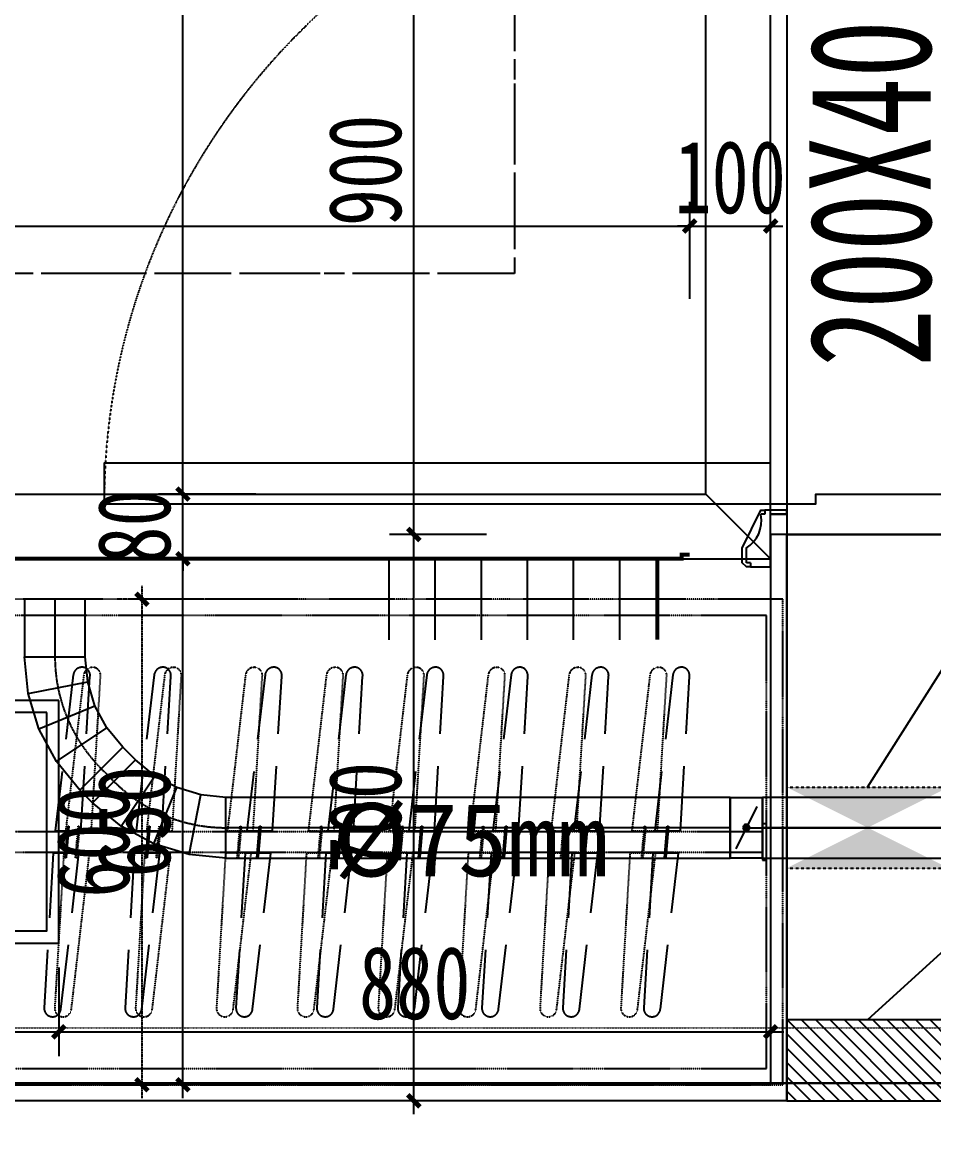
# Model space of a CAD drawing. Header units: millimetres. Extents: x -297 to 39764, y -29258 to 20315.
# Drawn here: x 9716 to 10844, y -19277 to -17909 of the extents above; entities that cross this region are included whole.
import ezdxf

# ---------------------------------------------------------------- set-up
doc = ezdxf.new("R2010")
doc.units = ezdxf.units.MM
for name, pattern in [('_DASH', [0.6, 0.4, -0.2]), ('CENTER2', [1.125, 0.75, -0.125, 0.125, -0.125]), ('DASH', [0.35, 0.25, -0.1]), ('DASHDOT', [1, 0.5, -0.25, 0, -0.25]), ('HIDDEN2', [0.1875, 0.125, -0.0625])]:
    doc.linetypes.add(name, pattern=pattern)
doc.layers.get('Defpoints').update_dxf_attribs({"color": 250})
for name, color, linetype in [('.-P平面尺寸', 30, 'DASH'), ('.-P建筑梁位', 4, 'Continuous'), ('.P-墙体尺寸标注', 252, 'Continuous'), ('.P-家具虚线层', 250, 'Continuous'), ('.P-装饰轮廓', 180, 'Continuous'), ('.P-门', 4, 'Continuous'), ('.P-门套', 141, 'Continuous'), ('.PC-天花尺寸标注', 252, 'Continuous'), ('.PC-天花造型', 163, 'Continuous'), ('.PF-活动家具', 141, 'Continuous'), ('.ZT-空调.检修口', 52, 'Continuous'), ('0-设备', 1, 'Continuous'), ('A-Wall', 2, 'Continuous'), ('A-索引', 57, 'Continuous'), ('DUCT-新风中心线', 5, 'CENTER2'), ('DUCT-新风标注', 3, 'Continuous'), ('DUCT-新风管', 3, 'Continuous'), ('DUCT-新风管端线', 2, 'Continuous'), ('DUCT-新风阀门', 7, 'Continuous'), ('Y-移动家具', 141, 'Continuous'), ('留孔', 1, 'Continuous'), ('空调套管', 1, 'Continuous')]:
    doc.layers.add(name, color=color, linetype=linetype)
doc.layers.add('ACS_DLJ_LNSG', color=4, linetype='DASHDOT', lineweight=20)
doc.layers.add('ACS_DLJ_QYG', color=1, linetype='Continuous', lineweight=30)
doc.styles.add('HZTXT', font='')
doc.styles.add('宋体', font='', dxfattribs={"width": 0.7, "height": 5})
doc.styles.add('文字样式', font='', dxfattribs={"width": 0.75})
doc.styles.get('HZTXT').set_extended_font_data('SimSun')
doc.styles.get('宋体').set_extended_font_data('SimSun')
doc.styles.get('文字样式').set_extended_font_data('SimSun')
doc.dimstyles.new('西安1-40（内部尺寸）', dxfattribs={"dimscale": 30, "dimtxt": 3, "dimasz": 0.5, "dimexe": 1, "dimexo": 1, "dimgap": 0.5, "dimtad": 1, "dimdec": 0, "dimrnd": 5, "dimtxsty": '文字样式', "dimblk": 'ARCHTICK', "dimcen": 1, "dimdle": 0.55, "dimclrd": 252, "dimclre": 252, "dimclrt": 30, "dimadec": 0, "dimazin": 0, "dimtfac": 1, "dimtdec": 0, "dimtix": 1, "dimtmove": 2, "dimatfit": 3, "dimfxl": 5, "dimfxlon": 1, "dimarcsym": 0})

# ---------------------------------------------------------------- blocks, each defined once
blk = doc.blocks.new('A$C303A7B2C')
at = {"layer": '.P-门套', "ltscale": 300}
for p, q in [((-60, 25), (-60, 30)), ((-60, 30), (-42, 30)), ((-60, 25), (-65, 25)), ((-65, 25), (-65, 0)), ((-65, 0), (0, 0)), ((0, 7), (0, 11.4)), ((5, 7), (0, 7)), ((0, -20), (0, 0)), ((5, -20), (5, 7)), ((5, -20), (0, -20))]:
    blk.add_line(p, q, dxfattribs=at)
for centre, radius, start, end in [((-7.7, 52.1), 40.8, 212.7332, 280.031), ((-0.5, 11.4), 0.5, 0, 100.031)]:
    blk.add_arc(centre, radius, start, end, dxfattribs=at)
at = {"layer": 'A-索引', "color": 5}
blk.add_lwpolyline([(-65, 25), (-65, 30), (-60, 35), (-42, 35), (5, 12), (5, 7)], dxfattribs=at)
blk = doc.blocks.new('*U62')
at = {"layer": '.P-门'}
blk.add_lwpolyline([(-88, 0), (-88, -824), (-38, -824), (-38, 0)], close=True, dxfattribs=at)
at = {"layer": '.P-门', "color": 251, "linetype": 'DASH', "ltscale": 0.05}
blk.add_arc((-38, 0), 824, 180, 270, dxfattribs=at)
at = {"layer": '.P-门套', "ltscale": 15}
for points in [[(-860, 240), (-860, 220), (-865, 220), (-865, 240), (-900, 240), (-900, 0), (-875, 0), (-875, 20), (-870, 20), (-870, 0), (-862, 0), (-862, 0), (-862, 56), (-850, 56), (-850, 240)], [(-40, 240), (-40, 220), (-35, 220), (-35, 240), (0, 240), (0, 0), (-25, 0), (-25, 20), (-30, 20), (-30, 0), (-38, 0), (-38, 0), (-38, 56), (-50, 56), (-50, 240)]]:
    blk.add_lwpolyline(points, close=True, dxfattribs=at)
at = {"layer": '.P-门套', "linetype": 'ByBlock'}
blk.add_blockref('A$C303A7B2C', (-865, 240), dxfattribs=at)
at = {"layer": '.P-门套', "linetype": 'ByBlock', "xscale": -1}
blk.add_blockref('A$C303A7B2C', (-35, 240), dxfattribs=at)
at = {"layer": '.P-门套', "linetype": 'ByBlock', "xscale": -1, "rotation": 180}
blk.add_blockref('A$C303A7B2C', (-875, 0), dxfattribs=at)
at = {"layer": '.P-门套', "linetype": 'ByBlock', "rotation": 180}
blk.add_blockref('A$C303A7B2C', (-25, 0), dxfattribs=at)
blk = doc.blocks.new('yj')
at = {"layer": 'Y-移动家具', "color": 250, "linetype": 'DASH', "ltscale": 0.5}
for p, q in [((-7.1, 220.3), (-29.5, 27.5)), ((2.3, 27.5), (13.6, 218.5)), ((-29.5, 27.5), (-14.4, 27.5)), ((-17.3, -5.7), (-13.9, 33.2)), ((-12.4, 33.1), (-15.3, 0)), ((-15.3, 0), (-12.9, 27.5)), ((-13.9, 33.2), (-12.4, 33.1)), ((-12.9, 27.5), (2.3, 27.5)), ((-31.8, 0), (-43, -191.1)), ((-16.8, 0), (-31.8, 0)), ((-22.4, -192.9), (0, 0)), ((-15.3, 0), (-15.8, -5.9)), ((0, 0), (-15.3, 0)), ((-15.8, -5.9), (-17.3, -5.7))]:
    blk.add_line(p, q, dxfattribs=at)
for centre, radius, start, end in [((3.5, 219), 10.6, 86.6346, 173.3654), ((3.6, 219.6), 10.1, 353.3654, 86.6346), ((-32.7, -192), 10.3, 175, 355)]:
    blk.add_arc(centre, radius, start, end, dxfattribs=at)
blk = doc.blocks.new('*U63')
at = {"layer": 'Y-移动家具', "color": 250, "linetype": 'DASH', "ltscale": 0.5}
for p, q in [((2740, -277.5), (2735, -277.5)), ((2735, -277.5), (2735, -312.5)), ((2740, -322.5), (2740, -277.5)), ((2735, -287.5), (25, -287.5)), ((2735, -312.5), (2735, -287.5)), ((25, -312.5), (2735, -312.5)), ((2735, -312.5), (2735, -322.5)), ((2735, -322.5), (2740, -322.5))]:
    blk.add_line(p, q, dxfattribs=at)
at = {"layer": 'Y-移动家具', "linetype": 'DASH', "ltscale": 0.5}
blk.add_lwpolyline([(0, 0), (0, -600), (2760, -600), (2760, 0)], close=True, dxfattribs=at)
at = {"layer": 'Y-移动家具', "color": 250, "linetype": 'DASH', "ltscale": 0.5}
blk.add_lwpolyline([(20, -580), (2740, -580), (2740, -20), (20, -20)], close=True, dxfattribs=at)
for p in [(1902.9, -313.8), (2002.9, -313.8), (2102.9, -313.8), (2202.9, -313.8), (2302.9, -313.8), (2402.9, -313.8), (2502.9, -313.8), (2602.9, -313.8)]:
    blk.add_blockref('yj', p)
blk = doc.blocks.new('xc18001')
at = {"layer": 'Y-移动家具', "color": 250, "linetype": 'DASH', "ltscale": 100, "elevation": 0}
blk.add_lwpolyline([(650, -875.1), (322.5, -875.1), (322.5, -2443.2), (2477.5, -2443.2), (2477.5, -875.1), (2150, -875.1)], dxfattribs=at)
blk = doc.blocks.new('_ArchTick')
at = {"color": 0, "linetype": 'ByBlock', "const_width": 0.4}
blk.add_lwpolyline([(-0.5, -0.5), (0.5, 0.5)], dxfattribs=at)
blk = doc.blocks.new('*D185')
at = {"layer": '.-P平面尺寸', "color": 252, "lineweight": -2, "transparency": 16777216}
for p, q in [((9864.6, -18605.6), (9864.6, -19238.6)), ((10014.6, -18622.1), (9834.6, -18622.1)), ((10014.6, -19222.1), (9834.6, -19222.1))]:
    blk.add_line(p, q, dxfattribs=at)
at = {"layer": 'Defpoints', "color": 0, "transparency": 16777216}
for p in [(10194.9, -18622.1), (9864.6, -19222.1), (10194.9, -19222.1)]:
    blk.add_point(p, dxfattribs=at)
at = {"layer": '.-P平面尺寸', "color": 252, "lineweight": -2, "transparency": 16777216, "xscale": 15, "yscale": 15, "zscale": 15}
for p, rotation in [((9864.6, -18622.1), 90), ((9864.6, -19222.1), 270)]:
    blk.add_blockref('_ArchTick', p, dxfattribs=dict(at, rotation=rotation))
at = {"layer": '.-P平面尺寸', "color": 30, "transparency": 16777216, "insert": (9804.6, -18922.1), "char_height": 90, "attachment_point": 5, "rotation": 90, "style": '文字样式'}
blk.add_mtext('600', dxfattribs=at)
blk = doc.blocks.new('ttrutuuyyy')
at = {"layer": '.P-家具虚线层', "color": 250, "linetype": '_DASH', "ltscale": 200}
for p, q in [((29779.7, -18715.6), (29757.3, -18908.3)), ((29789.1, -18908.3), (29800.4, -18717.4)), ((29879.7, -18715.6), (29857.3, -18908.3)), ((29889.1, -18908.3), (29900.4, -18717.4)), ((30016.8, -18715.6), (29994.4, -18908.3)), ((30026.2, -18908.3), (30037.4, -18717.4)), ((30116.8, -18715.6), (30094.4, -18908.3)), ((30126.2, -18908.3), (30137.4, -18717.4)), ((30216.8, -18715.6), (30194.4, -18908.3)), ((30226.2, -18908.3), (30237.4, -18717.4)), ((30321, -18715.6), (30298.6, -18908.3)), ((30330.4, -18908.3), (30341.6, -18717.4)), ((30421, -18715.6), (30398.6, -18908.3)), ((30430.4, -18908.3), (30441.6, -18717.4)), ((30521, -18715.6), (30498.6, -18908.3)), ((30530.4, -18908.3), (30541.6, -18717.4)), ((29769.5, -18941.6), (29772.9, -18902.6)), ((29774.4, -18902.7), (29771.5, -18935.8)), ((29772.9, -18902.6), (29774.4, -18902.7)), ((29869.5, -18941.6), (29872.9, -18902.6)), ((29874.4, -18902.7), (29871.5, -18935.8)), ((29872.9, -18902.6), (29874.4, -18902.7)), ((30006.5, -18941.6), (30010, -18902.6)), ((30011.5, -18902.7), (30008.6, -18935.8)), ((30010, -18902.6), (30011.5, -18902.7)), ((30106.5, -18941.6), (30110, -18902.6)), ((30111.5, -18902.7), (30108.6, -18935.8)), ((30110, -18902.6), (30111.5, -18902.7)), ((30206.5, -18941.6), (30210, -18902.6)), ((30211.5, -18902.7), (30208.6, -18935.8)), ((30210, -18902.6), (30211.5, -18902.7)), ((30310.7, -18941.6), (30314.1, -18902.6)), ((30315.7, -18902.7), (30312.8, -18935.8)), ((30314.1, -18902.6), (30315.7, -18902.7)), ((30410.7, -18941.6), (30414.1, -18902.6)), ((30415.7, -18902.7), (30412.8, -18935.8)), ((30414.1, -18902.6), (30415.7, -18902.7)), ((30510.7, -18941.6), (30514.1, -18902.6)), ((30515.7, -18902.7), (30512.8, -18935.8)), ((30514.1, -18902.6), (30515.7, -18902.7)), ((30636.9, -18899.6), (30631.9, -18899.6)), ((30631.9, -18899.6), (30631.9, -18934.6)), ((30636.9, -18944.6), (30636.9, -18899.6)), ((30631.9, -18909.6), (27921.9, -18909.6)), ((29757.3, -18908.3), (29772.4, -18908.3)), ((29771.5, -18935.8), (29773.9, -18908.3)), ((29773.9, -18908.3), (29789.1, -18908.3)), ((29857.3, -18908.3), (29872.4, -18908.3)), ((29871.5, -18935.8), (29873.9, -18908.3)), ((29873.9, -18908.3), (29889.1, -18908.3)), ((29994.4, -18908.3), (30009.5, -18908.3)), ((30008.6, -18935.8), (30011, -18908.3)), ((30011, -18908.3), (30026.2, -18908.3)), ((30094.4, -18908.3), (30109.5, -18908.3)), ((30108.6, -18935.8), (30111, -18908.3)), ((30111, -18908.3), (30126.2, -18908.3)), ((30194.4, -18908.3), (30209.5, -18908.3)), ((30208.6, -18935.8), (30211, -18908.3)), ((30211, -18908.3), (30226.2, -18908.3)), ((30298.6, -18908.3), (30313.6, -18908.3)), ((30312.8, -18935.8), (30315.2, -18908.3)), ((30315.2, -18908.3), (30330.4, -18908.3)), ((30398.6, -18908.3), (30413.6, -18908.3)), ((30412.8, -18935.8), (30415.2, -18908.3)), ((30415.2, -18908.3), (30430.4, -18908.3)), ((30498.6, -18908.3), (30513.6, -18908.3)), ((30512.8, -18935.8), (30515.2, -18908.3)), ((30515.2, -18908.3), (30530.4, -18908.3)), ((30631.9, -18934.6), (30631.9, -18909.6)), ((27921.9, -18934.6), (30631.9, -18934.6)), ((29755, -18935.8), (29743.8, -19126.9)), ((29770, -18935.8), (29755, -18935.8)), ((29764.4, -19128.8), (29786.8, -18935.8)), ((29771, -18941.7), (29769.5, -18941.6)), ((29771.5, -18935.8), (29771, -18941.7)), ((29786.8, -18935.8), (29771.5, -18935.8)), ((29855, -18935.8), (29843.8, -19126.9)), ((29870, -18935.8), (29855, -18935.8)), ((29864.4, -19128.8), (29886.8, -18935.8)), ((29871, -18941.7), (29869.5, -18941.6)), ((29871.5, -18935.8), (29871, -18941.7)), ((29886.8, -18935.8), (29871.5, -18935.8)), ((29992.1, -18935.8), (29980.9, -19126.9)), ((30007.1, -18935.8), (29992.1, -18935.8)), ((30001.5, -19128.8), (30023.9, -18935.8)), ((30008.1, -18941.7), (30006.5, -18941.6)), ((30008.6, -18935.8), (30008.1, -18941.7)), ((30023.9, -18935.8), (30008.6, -18935.8)), ((30092.1, -18935.8), (30080.9, -19126.9)), ((30107.1, -18935.8), (30092.1, -18935.8)), ((30101.5, -19128.8), (30123.9, -18935.8)), ((30108.1, -18941.7), (30106.5, -18941.6)), ((30108.6, -18935.8), (30108.1, -18941.7)), ((30123.9, -18935.8), (30108.6, -18935.8)), ((30192.1, -18935.8), (30180.9, -19126.9)), ((30207.1, -18935.8), (30192.1, -18935.8)), ((30201.5, -19128.8), (30223.9, -18935.8)), ((30208.1, -18941.7), (30206.5, -18941.6)), ((30208.6, -18935.8), (30208.1, -18941.7)), ((30223.9, -18935.8), (30208.6, -18935.8)), ((30296.3, -18935.8), (30285, -19126.9)), ((30311.2, -18935.8), (30296.3, -18935.8)), ((30305.6, -19128.8), (30328.1, -18935.8)), ((30312.3, -18941.7), (30310.7, -18941.6)), ((30312.8, -18935.8), (30312.3, -18941.7)), ((30328.1, -18935.8), (30312.8, -18935.8)), ((30396.3, -18935.8), (30385, -19126.9)), ((30411.2, -18935.8), (30396.3, -18935.8)), ((30405.6, -19128.8), (30428.1, -18935.8)), ((30412.3, -18941.7), (30410.7, -18941.6)), ((30412.8, -18935.8), (30412.3, -18941.7)), ((30428.1, -18935.8), (30412.8, -18935.8)), ((30496.3, -18935.8), (30485, -19126.9)), ((30511.2, -18935.8), (30496.3, -18935.8)), ((30505.6, -19128.8), (30528.1, -18935.8)), ((30512.3, -18941.7), (30510.7, -18941.6)), ((30512.8, -18935.8), (30512.3, -18941.7)), ((30528.1, -18935.8), (30512.8, -18935.8)), ((30631.9, -18934.6), (30631.9, -18944.6)), ((30631.9, -18944.6), (30636.9, -18944.6))]:
    blk.add_line(p, q, dxfattribs=at)
at = {"layer": '.P-家具虚线层', "color": 250, "linetype": '_DASH', "ltscale": 200, "elevation": 0}
blk.add_lwpolyline([(28757, -16392.1), (28757, -16064.6), (30325.1, -16064.6), (30325.1, -18219.6), (28757, -18219.6), (28757, -17892.1)], dxfattribs=at)
at = {"layer": '.P-家具虚线层', "color": 250, "linetype": '_DASH', "ltscale": 200}
for points in [[(27896.9, -18622.1), (27896.9, -19222.1), (30656.9, -19222.1), (30656.9, -18622.1)], [(27916.9, -19202.1), (30636.9, -19202.1), (30636.9, -18642.1), (27916.9, -18642.1)]]:
    blk.add_lwpolyline(points, close=True, dxfattribs=at)
for centre, radius, start, end in [((29790.3, -18716.8), 10.6, 86.6346, 173.3654), ((29790.4, -18716.2), 10.1, 353.3654, 86.6346), ((29890.3, -18716.8), 10.6, 86.6346, 173.3654), ((29890.4, -18716.2), 10.1, 353.3654, 86.6346), ((30027.4, -18716.8), 10.6, 86.6346, 173.3654), ((30027.5, -18716.2), 10.1, 353.3654, 86.6346), ((30127.4, -18716.8), 10.6, 86.6346, 173.3654), ((30127.5, -18716.2), 10.1, 353.3654, 86.6346), ((30227.4, -18716.8), 10.6, 86.6346, 173.3654), ((30227.5, -18716.2), 10.1, 353.3654, 86.6346), ((30331.6, -18716.8), 10.6, 86.6346, 173.3654), ((30331.6, -18716.2), 10.1, 353.3654, 86.6346), ((30431.6, -18716.8), 10.6, 86.6346, 173.3654), ((30431.6, -18716.2), 10.1, 353.3654, 86.6346), ((30531.6, -18716.8), 10.6, 86.6346, 173.3654), ((30531.6, -18716.2), 10.1, 353.3654, 86.6346), ((29754.1, -19127.8), 10.3, 175, 355), ((29854.1, -19127.8), 10.3, 175, 355), ((29991.2, -19127.8), 10.3, 175, 355), ((30091.2, -19127.8), 10.3, 175, 355), ((30191.2, -19127.8), 10.3, 175, 355), ((30295.3, -19127.8), 10.3, 175, 355), ((30395.3, -19127.8), 10.3, 175, 355), ((30495.3, -19127.8), 10.3, 175, 355)]:
    blk.add_arc(centre, radius, start, end, dxfattribs=at)
blk = doc.blocks.new('A$Cd2e37dc6')
at = {"layer": '.-P建筑梁位', "color": 4, "linetype": 'DASH', "ltscale": 300}
blk.add_line((3700, 10278.4, 0), (900, 10278.4, 0), dxfattribs=at)
blk.add_lwpolyline([(900, 13878.4), (3700, 13878.4), (3700, 10278.4), (900, 10278.4)], close=True, dxfattribs=at)
blk.add_lwpolyline([(3700, 11928.4), (3700, 10278.4)], dxfattribs=at)
at = {"layer": '.-P建筑梁位', "color": 250, "linetype": 'DASH', "ltscale": 300, "style": '宋体', "width": 0.7}
blk.add_text('200X400', height=150, rotation=90, dxfattribs=at).set_placement((3877.8, 11185.7))
blk = doc.blocks.new('海龙工具_201804262317237')
at = {"layer": '.ZT-空调.检修口'}
for p, q in [((353.2, 273.7), (226.2, 300)), ((767.3, 273.7), (894.3, 300)), ((353.2, 56.3), (226.2, 30)), ((767.3, 56.3), (894.3, 30))]:
    blk.add_line(p, q, dxfattribs=at)
blk.add_lwpolyline([(1050, 15), (50, 15), (50, 315), (1050, 315)], close=True, dxfattribs=at)
at = {"layer": '.ZT-空调.检修口', "color": 251}
blk.add_lwpolyline([(1035, 30), (65, 30), (65, 300), (1035, 300)], close=True, dxfattribs=at)
at = {"layer": '.ZT-空调.检修口'}
for points in [[(353.2, 273.7, 30, 0, 0), (410.2, 255.2, 0, 0, 0)], [(767.3, 273.7, 30, 0, 0), (710.2, 255.2, 0, 0, 0)], [(353.2, 56.3, 30, 0, 0), (410.2, 74.8, 0, 0, 0)], [(767.3, 56.3, 30, 0, 0), (710.2, 74.8, 0, 0, 0)]]:
    blk.add_lwpolyline(points, format="xyseb", dxfattribs=at)
blk = doc.blocks.new('*D237')
at = {"layer": '.ZT-空调.检修口', "color": 252, "linetype": 'ByBlock', "lineweight": -2, "transparency": 16777216}
for p, q in [((8761.9, -19066.7), (8761.9, -19186.7)), ((9761.9, -19077.1), (9761.9, -19186.7)), ((8745.4, -19156.7), (9778.4, -19156.7))]:
    blk.add_line(p, q, dxfattribs=at)
at = {"layer": 'Defpoints', "color": 0, "linetype": 'ByBlock', "transparency": 16777216}
for p in [(8761.9, -18747.1), (9761.9, -19047.1), (9761.9, -19156.7)]:
    blk.add_point(p, dxfattribs=at)
at = {"layer": '.ZT-空调.检修口', "color": 252, "linetype": 'ByBlock', "lineweight": -2, "transparency": 16777216, "xscale": 15, "yscale": 15, "zscale": 15, "rotation": 180}
blk.add_blockref('_ArchTick', (8761.9, -19156.7), dxfattribs=at)
at = {"layer": '.ZT-空调.检修口', "color": 252, "linetype": 'ByBlock', "lineweight": -2, "transparency": 16777216, "xscale": 15, "yscale": 15, "zscale": 15}
blk.add_blockref('_ArchTick', (9761.9, -19156.7), dxfattribs=at)
at = {"layer": '.ZT-空调.检修口', "color": 30, "linetype": 'ByBlock', "transparency": 16777216, "insert": (9261.9, -19096.7), "char_height": 90, "attachment_point": 5, "style": '文字样式'}
blk.add_mtext('1000', dxfattribs=at)
blk = doc.blocks.new('*D238')
at = {"layer": '.ZT-空调.检修口', "color": 252, "linetype": 'ByBlock', "lineweight": -2, "transparency": 16777216}
for p, q in [((10641.9, -19066.7), (10641.9, -19186.7)), ((9761.9, -19077.1), (9761.9, -19186.7)), ((9745.4, -19156.7), (10658.4, -19156.7))]:
    blk.add_line(p, q, dxfattribs=at)
at = {"layer": 'Defpoints', "color": 0, "linetype": 'ByBlock', "transparency": 16777216}
for p in [(10641.9, -18882.1), (9761.9, -19047.1), (10641.9, -19156.7)]:
    blk.add_point(p, dxfattribs=at)
at = {"layer": '.ZT-空调.检修口', "color": 252, "linetype": 'ByBlock', "lineweight": -2, "transparency": 16777216, "xscale": 15, "yscale": 15, "zscale": 15, "rotation": 180}
blk.add_blockref('_ArchTick', (9761.9, -19156.7), dxfattribs=at)
at = {"layer": '.ZT-空调.检修口', "color": 252, "linetype": 'ByBlock', "lineweight": -2, "transparency": 16777216, "xscale": 15, "yscale": 15, "zscale": 15}
blk.add_blockref('_ArchTick', (10641.9, -19156.7), dxfattribs=at)
at = {"layer": '.ZT-空调.检修口', "color": 30, "linetype": 'ByBlock', "transparency": 16777216, "insert": (10201.9, -19096.7), "char_height": 90, "attachment_point": 5, "style": '文字样式'}
blk.add_mtext('880', dxfattribs=at)
blk = doc.blocks.new('retrrrrrrrr')
at = {"layer": '空调套管'}
h = blk.add_hatch(dxfattribs=at)
h.set_pattern_fill('ANSI31', color=250, scale=100, angle=-90)
h.set_pattern_definition([(315, (-41858.443, 56677.887), (8.8388348, 8.8388348), [])])
h.paths.add_polyline_path([(-88605.41381, 15731.11591), (-88405.41381, 15731.11591), (-88405.41381, 15831.11591), (-88605.41381, 15831.11591)])
at = {"layer": '0-设备', "color": 250}
blk.add_line((-88505.41381, 16118.7175), (-88287.16796, 16464.0911), dxfattribs=at)
at = {"layer": 'ACS_DLJ_LNSG', "color": 250}
blk.add_line((-90682.64456, 15821.39079), (-88202.2038, 15821.39079), dxfattribs=at)
at = {"layer": 'ACS_DLJ_QYG', "color": 250}
blk.add_line((-90794.39402, 15752.83079), (-88290.54307, 15752.83079), dxfattribs=at)
at = {"layer": 'DUCT-新风中心线', "color": 250}
for p, q in [((-89510.27032, 16351.11591), (-89510.27032, 16280.07189)), ((-89510.27032, 16279.97189), (-89510.27032, 16280.07189)), ((-89452.94799, 16141.68354), (-89453.0187, 16141.75426)), ((-89437.30427, 16126.03983), (-89452.94799, 16141.68354)), ((-89437.23356, 16125.96912), (-89437.30427, 16126.03983)), ((-89298.91593, 16068.7175), (-89299.01593, 16068.7175)), ((-88675.41381, 16068.7175), (-89298.91593, 16068.7175)), ((-88402.2641, 16068.7175), (-88635.41381, 16068.7175))]:
    blk.add_line(p, q, dxfattribs=at)
for centre, start, end in [((-89314.80106, 16279.97189), 180, 225), ((-89299.01593, 16264.18676), 225, 270)]:
    blk.add_arc(centre, 195.46926, start, end, dxfattribs=at)
at = {"layer": 'DUCT-新风管', "color": 250}
for p, q in [((-89547.77032, 16351.11591), (-89547.77032, 16280.07189)), ((-89472.77032, 16351.11591), (-89547.77032, 16351.11591)), ((-89472.77032, 16280.07189), (-89472.77032, 16351.11591)), ((-89547.77032, 16279.97189), (-89547.77032, 16280.07189)), ((-89543.29388, 16234.52185), (-89547.77032, 16279.97189)), ((-89472.77032, 16279.97189), (-89472.77032, 16280.07189)), ((-89469.73498, 16249.15362), (-89472.77032, 16279.97189)), ((-89460.74562, 16219.51968), (-89469.73498, 16249.15362)), ((-89530.03659, 16190.81842), (-89543.29388, 16234.52185)), ((-89446.1477, 16192.20888), (-89460.74562, 16219.51968)), ((-89508.50792, 16150.54111), (-89530.03659, 16190.81842)), ((-89426.50219, 16168.27076), (-89446.1477, 16192.20888)), ((-89426.43148, 16168.20005), (-89426.50219, 16168.27076)), ((-89410.78777, 16152.55634), (-89426.43148, 16168.20005)), ((-89479.5352, 16115.23775), (-89508.50792, 16150.54111)), ((-89410.71706, 16152.48562), (-89410.78777, 16152.55634)), ((-89386.77894, 16132.84012), (-89410.71706, 16152.48562)), ((-89359.46814, 16118.24219), (-89386.77894, 16132.84012)), ((-89479.46449, 16115.16704), (-89479.5352, 16115.23775)), ((-89479.46449, 16115.16704), (-89463.82078, 16099.52333)), ((-89329.8342, 16109.25284), (-89359.46814, 16118.24219)), ((-89299.01593, 16106.2175), (-89329.8342, 16109.25284)), ((-89298.91593, 16106.2175), (-89299.01593, 16106.2175)), ((-88675.41381, 16106.2175), (-89298.91593, 16106.2175)), ((-89298.91593, 16105.49695), (-89298.91593, 16106.2175)), ((-89298.91593, 16103.36298), (-89298.91593, 16105.49695)), ((-89298.91593, 16099.89761), (-89298.91593, 16103.36298)), ((-89298.91593, 16095.23401), (-89298.91593, 16099.89761)), ((-88675.41381, 16106.2175), (-88635.41381, 16106.2175)), ((-88675.41381, 16105.49695), (-88675.41381, 16106.2175)), ((-88675.41381, 16105.49695), (-88675.41381, 16106.2175)), ((-88675.41381, 16103.36298), (-88675.41381, 16105.49695)), ((-88675.41381, 16103.36298), (-88675.41381, 16105.49695)), ((-88675.41381, 16099.89761), (-88675.41381, 16103.36298)), ((-88675.41381, 16099.89761), (-88675.41381, 16103.36298)), ((-88675.41381, 16095.23401), (-88675.41381, 16099.89761)), ((-88675.41381, 16095.23401), (-88675.41381, 16099.89761)), ((-88402.2641, 16106.2175), (-88635.41381, 16106.2175)), ((-88635.41381, 16105.49695), (-88635.41381, 16106.2175)), ((-88635.41381, 16103.36298), (-88635.41381, 16105.49695)), ((-88635.41381, 16099.89761), (-88635.41381, 16103.36298)), ((-88635.41381, 16095.23401), (-88635.41381, 16099.89761)), ((-89463.75007, 16099.45262), (-89463.82078, 16099.52333)), ((-89428.44671, 16070.4799), (-89463.75007, 16099.45262)), ((-89298.91593, 16089.55138), (-89298.91593, 16095.23401)), ((-89298.91593, 16083.06813), (-89298.91593, 16089.55138)), ((-88675.41381, 16089.55138), (-88675.41381, 16095.23401)), ((-88675.41381, 16089.55138), (-88675.41381, 16095.23401)), ((-88675.41381, 16083.06813), (-88675.41381, 16089.55138)), ((-88675.41381, 16083.06813), (-88675.41381, 16089.55138)), ((-88635.41381, 16089.55138), (-88635.41381, 16095.23401)), ((-88635.41381, 16083.06813), (-88635.41381, 16089.55138)), ((-89298.91593, 16076.03339), (-89298.91593, 16083.06813)), ((-89298.91593, 16068.7175), (-89298.91593, 16076.03339)), ((-88675.41381, 16076.03339), (-88675.41381, 16083.06813)), ((-88675.41381, 16076.03339), (-88675.41381, 16083.06813)), ((-88675.41381, 16068.7175), (-88675.41381, 16076.03339)), ((-88675.41381, 16068.7175), (-88675.41381, 16076.03339)), ((-88635.41381, 16076.03339), (-88635.41381, 16083.06813)), ((-88635.41381, 16068.7175), (-88635.41381, 16076.03339)), ((-89388.1694, 16048.95123), (-89428.44671, 16070.4799)), ((-89298.91593, 16061.40161), (-89298.91593, 16068.7175)), ((-89298.91593, 16054.36687), (-89298.91593, 16061.40161)), ((-88675.41381, 16061.40161), (-88675.41381, 16068.7175)), ((-88675.41381, 16061.40161), (-88675.41381, 16068.7175)), ((-88675.41381, 16054.36687), (-88675.41381, 16061.40161)), ((-88675.41381, 16054.36687), (-88675.41381, 16061.40161)), ((-88635.41381, 16061.40161), (-88635.41381, 16068.7175)), ((-88635.41381, 16054.36687), (-88635.41381, 16061.40161)), ((-89344.46597, 16035.69394), (-89388.1694, 16048.95123)), ((-89298.91593, 16047.88362), (-89298.91593, 16054.36687)), ((-89298.91593, 16042.201), (-89298.91593, 16047.88362)), ((-88675.41381, 16047.88362), (-88675.41381, 16054.36687)), ((-88675.41381, 16047.88362), (-88675.41381, 16054.36687)), ((-88675.41381, 16042.201), (-88675.41381, 16047.88362)), ((-88675.41381, 16042.201), (-88675.41381, 16047.88362)), ((-88635.41381, 16047.88362), (-88635.41381, 16054.36687)), ((-88635.41381, 16042.201), (-88635.41381, 16047.88362)), ((-89299.01593, 16031.2175), (-89344.46597, 16035.69394)), ((-89298.91593, 16031.2175), (-89299.01593, 16031.2175)), ((-89298.91593, 16037.53739), (-89298.91593, 16042.201)), ((-89298.91593, 16034.07202), (-89298.91593, 16037.53739)), ((-89298.91593, 16031.93805), (-89298.91593, 16034.07202)), ((-89298.91593, 16031.2175), (-89298.91593, 16031.93805)), ((-89298.91593, 16031.2175), (-88675.41381, 16031.2175)), ((-88675.41381, 16037.53739), (-88675.41381, 16042.201)), ((-88675.41381, 16037.53739), (-88675.41381, 16042.201)), ((-88675.41381, 16034.07202), (-88675.41381, 16037.53739)), ((-88675.41381, 16034.07202), (-88675.41381, 16037.53739)), ((-88675.41381, 16031.93805), (-88675.41381, 16034.07202)), ((-88675.41381, 16031.93805), (-88675.41381, 16034.07202)), ((-88675.41381, 16031.2175), (-88675.41381, 16031.93805)), ((-88675.41381, 16031.2175), (-88675.41381, 16031.93805)), ((-88635.41381, 16031.2175), (-88675.41381, 16031.2175)), ((-88635.41381, 16037.53739), (-88635.41381, 16042.201)), ((-88635.41381, 16034.07202), (-88635.41381, 16037.53739)), ((-88635.41381, 16031.93805), (-88635.41381, 16034.07202)), ((-88635.41381, 16031.2175), (-88635.41381, 16031.93805)), ((-88635.41381, 16031.2175), (-88402.2641, 16031.2175))]:
    blk.add_line(p, q, dxfattribs=at)
at = {"layer": 'DUCT-新风管端线', "color": 250}
for p, q in [((-89547.77032, 16280.07189), (-89472.77032, 16280.07189)), ((-89547.77032, 16280.07189), (-89472.77032, 16280.07189)), ((-89543.29388, 16234.52185), (-89469.73498, 16249.15362)), ((-89530.03659, 16190.81842), (-89460.74562, 16219.51968)), ((-89508.50792, 16150.54111), (-89446.1477, 16192.20888)), ((-89426.43148, 16168.20005), (-89479.46449, 16115.16704)), ((-89479.46449, 16115.16704), (-89426.43148, 16168.20005)), ((-89463.82078, 16099.52333), (-89410.78777, 16152.55634)), ((-89463.82078, 16099.52333), (-89410.78777, 16152.55634)), ((-89428.44671, 16070.4799), (-89386.77894, 16132.84012)), ((-89388.1694, 16048.95123), (-89359.46814, 16118.24219)), ((-89344.46597, 16035.69394), (-89329.8342, 16109.25284)), ((-89298.91593, 16031.2175), (-89298.91593, 16106.2175)), ((-88675.41381, 16106.2175), (-88675.41381, 16031.2175)), ((-88635.41381, 16106.2175), (-88635.41381, 16031.2175))]:
    blk.add_line(p, q, dxfattribs=at)
at = {"layer": 'DUCT-新风阀门', "color": 250}
for p, q in [((-88642.28881, 16094.9675), (-88668.53881, 16042.4675)), ((-88657.00373, 16072.55591), (-88657.72202, 16072.17198)), ((-88656.22435, 16072.79234), (-88657.00373, 16072.55591)), ((-88655.41381, 16072.87217), (-88656.22435, 16072.79234)), ((-88654.60328, 16072.79234), (-88655.41381, 16072.87217)), ((-88653.82389, 16072.55591), (-88654.60328, 16072.79234)), ((-88653.1056, 16072.17198), (-88653.82389, 16072.55591)), ((-88659.48865, 16069.52804), (-88659.56848, 16068.7175)), ((-88659.56848, 16068.7175), (-88659.48865, 16067.90697)), ((-88659.25222, 16070.30742), (-88659.48865, 16069.52804)), ((-88659.48865, 16067.90697), (-88659.25222, 16067.12758)), ((-88658.86829, 16071.02571), (-88659.25222, 16070.30742)), ((-88659.25222, 16067.12758), (-88658.86829, 16066.40929)), ((-88658.3516, 16071.65529), (-88658.86829, 16071.02571)), ((-88658.86829, 16066.40929), (-88658.3516, 16065.77971)), ((-88657.72202, 16072.17198), (-88658.3516, 16071.65529)), ((-88658.3516, 16065.77971), (-88657.72202, 16065.26302)), ((-88658.11349, 16069.5102), (-88658.21472, 16068.98496)), ((-88658.21472, 16068.98496), (-88658.21472, 16068.45005)), ((-88658.21472, 16068.45005), (-88658.11349, 16067.9248)), ((-88657.91469, 16070.00679), (-88658.11349, 16069.5102)), ((-88658.11349, 16067.9248), (-88657.91469, 16067.42821)), ((-88657.62549, 16070.45679), (-88657.91469, 16070.00679)), ((-88657.91469, 16067.42821), (-88657.62549, 16066.97821)), ((-88657.72202, 16065.26302), (-88657.00373, 16064.87909)), ((-88657.25636, 16070.84392), (-88657.62549, 16070.45679)), ((-88657.62549, 16066.97821), (-88657.25636, 16066.59108)), ((-88657.38745, 16069.11008), (-88657.42611, 16068.7175)), ((-88657.42611, 16068.7175), (-88657.38745, 16068.32492)), ((-88657.27294, 16069.48758), (-88657.38745, 16069.11008)), ((-88657.38745, 16068.32492), (-88657.27294, 16067.94743)), ((-88657.08698, 16069.83548), (-88657.27294, 16069.48758)), ((-88657.27294, 16067.94743), (-88657.08698, 16067.59953)), ((-88656.82064, 16071.1542), (-88657.25636, 16070.84392)), ((-88657.25636, 16066.59108), (-88656.82064, 16066.2808)), ((-88656.83672, 16070.14041), (-88657.08698, 16069.83548)), ((-88657.08698, 16067.59953), (-88656.83672, 16067.29459)), ((-88657.00373, 16064.87909), (-88656.22435, 16064.64267)), ((-88656.53179, 16070.39067), (-88656.83672, 16070.14041)), ((-88656.83672, 16067.29459), (-88656.53179, 16067.04433)), ((-88656.33407, 16071.37641), (-88656.82064, 16071.1542)), ((-88656.82064, 16066.2808), (-88656.33407, 16066.05859)), ((-88656.18389, 16070.57663), (-88656.53179, 16070.39067)), ((-88656.53179, 16067.04433), (-88656.18389, 16066.85838)), ((-88655.81424, 16071.50252), (-88656.33407, 16071.37641)), ((-88656.33407, 16066.05859), (-88655.81424, 16065.93248)), ((-88656.22435, 16064.64267), (-88655.41381, 16064.56283)), ((-88655.80639, 16070.69114), (-88656.18389, 16070.57663)), ((-88656.18389, 16066.85838), (-88655.80639, 16066.74386)), ((-88655.27993, 16071.52797), (-88655.81424, 16071.50252)), ((-88655.81424, 16065.93248), (-88655.27993, 16065.90703)), ((-88655.41381, 16070.7298), (-88655.80639, 16070.69114)), ((-88655.80639, 16066.74386), (-88655.41381, 16066.7052)), ((-88655.02123, 16070.69114), (-88655.41381, 16070.7298)), ((-88655.41381, 16066.7052), (-88655.02123, 16066.74386)), ((-88655.41381, 16064.56283), (-88654.60328, 16064.64267)), ((-88654.75047, 16071.45184), (-88655.27993, 16071.52797)), ((-88655.27993, 16065.90703), (-88654.75047, 16065.98316)), ((-88654.64374, 16070.57663), (-88655.02123, 16070.69114)), ((-88655.02123, 16066.74386), (-88654.64374, 16066.85838)), ((-88654.24498, 16071.27689), (-88654.75047, 16071.45184)), ((-88654.75047, 16065.98316), (-88654.24498, 16066.15811)), ((-88654.29583, 16070.39067), (-88654.64374, 16070.57663)), ((-88654.64374, 16066.85838), (-88654.29583, 16067.04433)), ((-88654.60328, 16064.64267), (-88653.82389, 16064.87909)), ((-88653.9909, 16070.14041), (-88654.29583, 16070.39067)), ((-88654.29583, 16067.04433), (-88653.9909, 16067.29459)), ((-88653.78173, 16071.00944), (-88654.24498, 16071.27689)), ((-88654.24498, 16066.15811), (-88653.78173, 16066.42557)), ((-88653.74064, 16069.83548), (-88653.9909, 16070.14041)), ((-88653.9909, 16067.29459), (-88653.74064, 16067.59953)), ((-88653.82389, 16064.87909), (-88653.1056, 16065.26302)), ((-88653.37747, 16070.65915), (-88653.78173, 16071.00944)), ((-88653.78173, 16066.42557), (-88653.37747, 16066.77586)), ((-88653.55468, 16069.48758), (-88653.74064, 16069.83548)), ((-88653.74064, 16067.59953), (-88653.55468, 16067.94743)), ((-88653.44017, 16069.11008), (-88653.55468, 16069.48758)), ((-88653.55468, 16067.94743), (-88653.44017, 16068.32492)), ((-88653.40151, 16068.7175), (-88653.44017, 16069.11008)), ((-88653.44017, 16068.32492), (-88653.40151, 16068.7175)), ((-88653.04681, 16070.23868), (-88653.37747, 16070.65915)), ((-88653.37747, 16066.77586), (-88653.04681, 16067.19632)), ((-88652.47602, 16071.65529), (-88653.1056, 16072.17198)), ((-88653.1056, 16065.26302), (-88652.47602, 16065.77971)), ((-88652.8017, 16069.76323), (-88653.04681, 16070.23868)), ((-88653.04681, 16067.19632), (-88652.8017, 16067.67177)), ((-88652.651, 16069.24999), (-88652.8017, 16069.76323)), ((-88652.8017, 16067.67177), (-88652.651, 16068.18501)), ((-88652.60016, 16068.7175), (-88652.651, 16069.24999)), ((-88652.651, 16068.18501), (-88652.60016, 16068.7175)), ((-88651.95933, 16071.02571), (-88652.47602, 16071.65529)), ((-88652.47602, 16065.77971), (-88651.95933, 16066.40929)), ((-88651.5754, 16070.30742), (-88651.95933, 16071.02571)), ((-88651.95933, 16066.40929), (-88651.5754, 16067.12758)), ((-88651.33897, 16069.52804), (-88651.5754, 16070.30742)), ((-88651.5754, 16067.12758), (-88651.33897, 16067.90697)), ((-88651.25914, 16068.7175), (-88651.33897, 16069.52804)), ((-88651.33897, 16067.90697), (-88651.25914, 16068.7175))]:
    blk.add_line(p, q, dxfattribs=at)
at = {"layer": '留孔', "color": 250, "linetype": 'HIDDEN2', "ltscale": 0.5}
for p, q in [((-88605.41381, 16118.71751), (-88405.41381, 16118.7175)), ((-88605.41381, 16018.71751), (-88605.41381, 16118.71751)), ((-88605.41381, 16018.71751), (-88405.41381, 16018.7175))]:
    blk.add_line(p, q, dxfattribs=at)
at = {"layer": '留孔', "color": 250}
blk.add_line((-88655.41381, 16068.71751), (-88355.41381, 16068.7175), dxfattribs=at)
at = {"layer": '留孔', "color": 250, "linetype": 'HIDDEN2', "ltscale": 0.5}
blk.add_solid([(-88605.41381, 16018.71751), (-88405.41381, 16018.7175), (-88405.41381, 16118.7175), (-88605.41381, 16118.71751)], dxfattribs=at)
at = {"layer": '空调套管', "color": 250}
blk.add_lwpolyline([(-88324.88702, 15995.16232), (-88505.41381, 15831.11591)], dxfattribs=at)
blk.add_lwpolyline([(-88605.41381, 15831.11591), (-88605.41381, 15731.11591), (-88405.41381, 15731.11591), (-88405.41381, 15831.11591)], close=True, dxfattribs=at)
at = {"layer": 'DUCT-新风标注', "color": 250, "style": 'HZTXT'}
blk.add_text('%%C75mm', height=90.632911, dxfattribs=at).set_placement((-89165.13955, 16008.7175, 2999.99999))
blk = doc.blocks.new('*D270')
at = {"layer": '.ZT-空调.检修口', "color": 252, "linetype": 'ByBlock', "lineweight": -2, "transparency": 16777216}
for p, q in [((7981.9, -18250.8), (7981.9, -18130.8)), ((10541.9, -18250.8), (10541.9, -18130.8)), ((7965.4, -18160.8), (10558.4, -18160.8))]:
    blk.add_line(p, q, dxfattribs=at)
at = {"layer": 'Defpoints', "color": 0, "linetype": 'ByBlock', "transparency": 16777216}
for p in [(10541.9, -18160.8), (7981.9, -18567.1), (10541.9, -18567.1)]:
    blk.add_point(p, dxfattribs=at)
at = {"layer": '.ZT-空调.检修口', "color": 252, "linetype": 'ByBlock', "lineweight": -2, "transparency": 16777216, "xscale": 15, "yscale": 15, "zscale": 15, "rotation": 180}
blk.add_blockref('_ArchTick', (7981.9, -18160.8), dxfattribs=at)
at = {"layer": '.ZT-空调.检修口', "color": 252, "linetype": 'ByBlock', "lineweight": -2, "transparency": 16777216, "xscale": 15, "yscale": 15, "zscale": 15}
blk.add_blockref('_ArchTick', (10541.9, -18160.8), dxfattribs=at)
at = {"layer": '.ZT-空调.检修口', "color": 30, "linetype": 'ByBlock', "transparency": 16777216, "insert": (9261.9, -18100.8), "char_height": 90, "attachment_point": 5, "style": '文字样式'}
blk.add_mtext('2560', dxfattribs=at)
blk = doc.blocks.new('*D271')
at = {"layer": '.ZT-空调.检修口', "color": 252, "linetype": 'ByBlock', "lineweight": -2, "transparency": 16777216}
for p, q in [((10541.9, -18250.8), (10541.9, -18130.8)), ((10641.9, -18250.8), (10641.9, -18130.8)), ((10541.9, -18160.8), (10526.9, -18160.8)), ((10541.9, -18160.8), (10641.9, -18160.8)), ((10641.9, -18160.8), (10656.9, -18160.8))]:
    blk.add_line(p, q, dxfattribs=at)
at = {"layer": 'Defpoints', "color": 0, "linetype": 'ByBlock', "transparency": 16777216}
for p in [(10641.9, -18160.8), (10541.9, -18567.1), (10641.9, -18572.1)]:
    blk.add_point(p, dxfattribs=at)
at = {"layer": '.ZT-空调.检修口', "color": 252, "linetype": 'ByBlock', "lineweight": -2, "transparency": 16777216, "xscale": 15, "yscale": 15, "zscale": 15}
blk.add_blockref('_ArchTick', (10541.9, -18160.8), dxfattribs=at)
at = {"layer": '.ZT-空调.检修口', "color": 252, "linetype": 'ByBlock', "lineweight": -2, "transparency": 16777216, "xscale": 15, "yscale": 15, "zscale": 15, "rotation": 180}
blk.add_blockref('_ArchTick', (10641.9, -18160.8), dxfattribs=at)
at = {"layer": '.ZT-空调.检修口', "color": 30, "linetype": 'ByBlock', "transparency": 16777216, "insert": (10591.9, -18100.8), "char_height": 90, "attachment_point": 5, "style": '文字样式'}
blk.add_mtext('100', dxfattribs=at)
blk = doc.blocks.new('*D736')
at = {"layer": '.P-墙体尺寸标注', "color": 252, "linetype": 'ByBlock', "lineweight": -2, "transparency": 16777216}
for p, q in [((7861.9, 103.9), (7861.9, 223.9)), ((10261.9, 103.9), (10261.9, 223.9)), ((7845.4, 193.9), (10278.4, 193.9))]:
    blk.add_line(p, q, dxfattribs=at)
at = {"layer": 'Defpoints', "color": 0, "linetype": 'ByBlock', "transparency": 16777216}
for p in [(10261.9, 193.9), (7861.9, 0), (10261.9, -26442.1)]:
    blk.add_point(p, dxfattribs=at)
at = {"layer": '.P-墙体尺寸标注', "color": 252, "linetype": 'ByBlock', "lineweight": -2, "transparency": 16777216, "xscale": 15, "yscale": 15, "zscale": 15, "rotation": 180}
blk.add_blockref('_ArchTick', (7861.9, 193.9), dxfattribs=at)
at = {"layer": '.P-墙体尺寸标注', "color": 252, "linetype": 'ByBlock', "lineweight": -2, "transparency": 16777216, "xscale": 15, "yscale": 15, "zscale": 15}
blk.add_blockref('_ArchTick', (10261.9, 193.9), dxfattribs=at)
at = {"layer": '.P-墙体尺寸标注', "color": 30, "linetype": 'ByBlock', "transparency": 16777216, "insert": (9061.9, 253.9), "char_height": 90, "attachment_point": 5, "style": '文字样式'}
blk.add_mtext('2400', dxfattribs=at)
blk = doc.blocks.new('*D772')
at = {"layer": '.P-墙体尺寸标注', "color": 252, "linetype": 'ByBlock', "lineweight": -2, "transparency": 16777216}
for p, q in [((10200.8, -19258.6), (10200.8, -18525.6)), ((10290.8, -18542.1), (10170.8, -18542.1)), ((10290.8, -19242.1), (10170.8, -19242.1))]:
    blk.add_line(p, q, dxfattribs=at)
at = {"layer": 'Defpoints', "color": 0, "linetype": 'ByBlock', "transparency": 16777216}
for p in [(10200.8, -18542.1), (10661.9, -18542.1), (10661.9, -19242.1)]:
    blk.add_point(p, dxfattribs=at)
at = {"layer": '.P-墙体尺寸标注', "color": 252, "linetype": 'ByBlock', "lineweight": -2, "transparency": 16777216, "xscale": 15, "yscale": 15, "zscale": 15}
for p, rotation in [((10200.8, -18542.1), 90), ((10200.8, -19242.1), 270)]:
    blk.add_blockref('_ArchTick', p, dxfattribs=dict(at, rotation=rotation))
at = {"layer": '.P-墙体尺寸标注', "color": 30, "linetype": 'ByBlock', "transparency": 16777216, "insert": (10140.8, -18892.1), "char_height": 90, "attachment_point": 5, "rotation": 90, "style": '文字样式'}
blk.add_mtext('700', dxfattribs=at)
blk = doc.blocks.new('*D773')
at = {"layer": '.P-墙体尺寸标注', "color": 252, "linetype": 'ByBlock', "lineweight": -2, "transparency": 16777216}
for p, q in [((10200.8, -18558.6), (10200.8, -17625.6)), ((10290.8, -17642.1), (10170.8, -17642.1)), ((10290.8, -18542.1), (10170.8, -18542.1))]:
    blk.add_line(p, q, dxfattribs=at)
at = {"layer": 'Defpoints', "color": 0, "linetype": 'ByBlock', "transparency": 16777216}
for p in [(10200.8, -17642.1), (10661.9, -17642.1), (10661.9, -18542.1)]:
    blk.add_point(p, dxfattribs=at)
at = {"layer": '.P-墙体尺寸标注', "color": 252, "linetype": 'ByBlock', "lineweight": -2, "transparency": 16777216, "xscale": 15, "yscale": 15, "zscale": 15}
for p, rotation in [((10200.8, -17642.1), 90), ((10200.8, -18542.1), 270)]:
    blk.add_blockref('_ArchTick', p, dxfattribs=dict(at, rotation=rotation))
at = {"layer": '.P-墙体尺寸标注', "color": 30, "linetype": 'ByBlock', "transparency": 16777216, "insert": (10140.8, -18092.1), "char_height": 90, "attachment_point": 5, "rotation": 90, "style": '文字样式'}
blk.add_mtext('900', dxfattribs=at)
blk = doc.blocks.new('*D838')
at = {"layer": '.PC-天花尺寸标注', "color": 252, "linetype": 'ByBlock', "lineweight": -2, "transparency": 16777216}
for p, q in [((9915.3, -19238.6), (9915.3, -18555.6)), ((10005.3, -18572.1), (9885.3, -18572.1)), ((10005.3, -19222.1), (9885.3, -19222.1))]:
    blk.add_line(p, q, dxfattribs=at)
at = {"layer": 'Defpoints', "color": 0, "linetype": 'ByBlock', "transparency": 16777216}
for p in [(9915.3, -18572.1), (10641.9, -18572.1), (10641.9, -19222.1)]:
    blk.add_point(p, dxfattribs=at)
at = {"layer": '.PC-天花尺寸标注', "color": 252, "linetype": 'ByBlock', "lineweight": -2, "transparency": 16777216, "xscale": 15, "yscale": 15, "zscale": 15}
for p, rotation in [((9915.3, -18572.1), 90), ((9915.3, -19222.1), 270)]:
    blk.add_blockref('_ArchTick', p, dxfattribs=dict(at, rotation=rotation))
at = {"layer": '.PC-天花尺寸标注', "color": 30, "linetype": 'ByBlock', "transparency": 16777216, "insert": (9855.3, -18897.1), "char_height": 90, "attachment_point": 5, "rotation": 90, "style": '文字样式'}
blk.add_mtext('650', dxfattribs=at)
blk = doc.blocks.new('*D839')
at = {"layer": '.PC-天花尺寸标注', "color": 252, "linetype": 'ByBlock', "lineweight": -2, "transparency": 16777216}
for p, q in [((9915.3, -18492.1), (9915.3, -18477.1)), ((10005.3, -18492.1), (9885.3, -18492.1)), ((9915.3, -18572.1), (9915.3, -18492.1)), ((10005.3, -18572.1), (9885.3, -18572.1)), ((9915.3, -18572.1), (9915.3, -18587.1))]:
    blk.add_line(p, q, dxfattribs=at)
at = {"layer": 'Defpoints', "color": 0, "linetype": 'ByBlock', "transparency": 16777216}
for p in [(9915.3, -18492.1), (10561.9, -18492.1), (10641.9, -18572.1)]:
    blk.add_point(p, dxfattribs=at)
at = {"layer": '.PC-天花尺寸标注', "color": 252, "linetype": 'ByBlock', "lineweight": -2, "transparency": 16777216, "xscale": 15, "yscale": 15, "zscale": 15}
for p, rotation in [((9915.3, -18492.1), 270), ((9915.3, -18572.1), 90)]:
    blk.add_blockref('_ArchTick', p, dxfattribs=dict(at, rotation=rotation))
at = {"layer": '.PC-天花尺寸标注', "color": 30, "linetype": 'ByBlock', "transparency": 16777216, "insert": (9855.3, -18532.1), "char_height": 90, "attachment_point": 5, "rotation": 90, "style": '文字样式'}
blk.add_mtext('80', dxfattribs=at)
blk = doc.blocks.new('*D840')
at = {"layer": '.PC-天花尺寸标注', "color": 252, "linetype": 'ByBlock', "lineweight": -2, "transparency": 16777216}
for p, q in [((9915.3, -18508.6), (9915.3, -15725.6)), ((10005.3, -15742.1), (9885.3, -15742.1)), ((10005.3, -18492.1), (9885.3, -18492.1))]:
    blk.add_line(p, q, dxfattribs=at)
at = {"layer": 'Defpoints', "color": 0, "linetype": 'ByBlock', "transparency": 16777216}
for p in [(9915.3, -15742.1), (10561.9, -15742.1), (10561.9, -18492.1)]:
    blk.add_point(p, dxfattribs=at)
at = {"layer": '.PC-天花尺寸标注', "color": 252, "linetype": 'ByBlock', "lineweight": -2, "transparency": 16777216, "xscale": 15, "yscale": 15, "zscale": 15}
for p, rotation in [((9915.3, -15742.1), 90), ((9915.3, -18492.1), 270)]:
    blk.add_blockref('_ArchTick', p, dxfattribs=dict(at, rotation=rotation))
at = {"layer": '.PC-天花尺寸标注', "color": 30, "linetype": 'ByBlock', "transparency": 16777216, "insert": (9855.3, -17117.1), "char_height": 90, "attachment_point": 5, "rotation": 90, "style": '文字样式'}
blk.add_mtext('2750', dxfattribs=at)

msp = doc.modelspace()

# ---------------------------------------------------------------- linework, layer by layer
at = {"layer": '.P-装饰轮廓'}
msp.add_lwpolyline([(10641.9, -18542.1), (10641.9, -19222.1), (7881.9, -19222.1), (7881.9, -15662.1), (8711.9, -15662.1)], dxfattribs=at)
at = {"layer": '.PC-天花造型', "color": 8}
msp.add_line((10641.9, -18504.1), (10641.9, -17680.1), dxfattribs=at)
at = {"layer": '.PC-天花造型', "color": 75}
msp.add_line((10561.9, -18492.1), (10641.9, -18572.1), dxfattribs=at)
at = {"layer": '.PC-天花造型'}
msp.add_lwpolyline([(7881.9, -18572.1), (10641.9, -18572.1), (10641.9, -15662.1), (7881.9, -15662.1)], close=True, dxfattribs=at)
at = {"layer": '.PC-天花造型', "color": 75}
msp.add_lwpolyline([(7961.9, -18492.1), (10561.9, -18492.1), (10561.9, -15742.1), (7961.9, -15742.1)], close=True, dxfattribs=at)
at = {"layer": '.ZT-空调.检修口'}
for p, q in [((10169.9, -18572.1, 0), (10169.9, -18672.1, 0)), ((10226.9, -18572.1, 0), (10226.9, -18672.1, 0)), ((10283.9, -18572.1, 0), (10283.9, -18672.1, 0)), ((10340.9, -18572.1, 0), (10340.9, -18672.1, 0)), ((10397.9, -18572.1, 0), (10397.9, -18672.1, 0)), ((10454.9, -18572.1, 0), (10454.9, -18672.1, 0))]:
    msp.add_line(p, q, dxfattribs=at)
at = {"layer": '.ZT-空调.检修口', "const_width": 5}
msp.add_lwpolyline([(7981.9, -18567.1), (7991.9, -18567.1), (7991.9, -18572.1), (10531.9, -18572.1), (10531.9, -18567.1), (10541.9, -18567.1)], dxfattribs=at)
at = {"layer": '.ZT-空调.检修口', "const_width": 5, "elevation": 0}
msp.add_lwpolyline([(10501.9, -18572.1), (10501.9, -18672.1)], dxfattribs=at)
at = {"layer": 'A-Wall', "color": 7}
msp.add_line((10661.9, -19242.1), (7861.9, -19242.1), dxfattribs=at)
msp.add_lwpolyline([(10661.9, -19242.1), (10661.9, -18592.1), (10661.9, -18542.1), (10861.9, -18542.1), (10861.9, -21442.1)], dxfattribs=at)

# ---------------------------------------------------------------- block references
at = {"layer": '.-P建筑梁位'}
msp.add_blockref('A$Cd2e37dc6', (6961.9, -29520.5, 0), dxfattribs=at)
at = {"layer": '.P-家具虚线层', "linetype": 'ByBlock'}
msp.add_blockref('ttrutuuyyy', (-20000, 0), dxfattribs=at)
at = {"layer": '.P-门套', "rotation": 270}
msp.add_blockref('*U62', (10641.9, -18542.1), dxfattribs=at)
at = {"layer": '.PF-活动家具', "xscale": -1, "rotation": 90}
msp.add_blockref('xc18001', (7881.9, -15742.1, 0), dxfattribs=at)
at = {"layer": '.PF-活动家具'}
msp.add_blockref('*U63', (7896.9, -18622.1), dxfattribs=at)
at = {"layer": '.ZT-空调.检修口', "color": 0}
msp.add_blockref('retrrrrrrrr', (99267.3, -34973.2), dxfattribs=at)
at = {"xscale": -1, "rotation": 180}
msp.add_blockref('海龙工具_201804262317237', (8711.9, -18732.1), dxfattribs=at)

# ---------------------------------------------------------------- dimensions: what is measured, and where the dimension line sits
at = {"layer": '.-P平面尺寸'}
dim = msp.add_aligned_dim(p1=(10194.9, -18622.1), p2=(10194.9, -19222.1), distance=-330.3, dimstyle='西安1-40（内部尺寸）', dxfattribs=at)
dim.commit()
dim.dimension.update_dxf_attribs({"geometry": '*D185', "text_midpoint": (9804.6, -18922.1)})
at = {"layer": '.P-墙体尺寸标注', "color": 1, "linetype": 'ByBlock'}
dim = msp.add_linear_dim(base=(10261.9, 193.9), p1=(7861.9, 0), p2=(10261.9, -26442.1), dimstyle='西安1-40（内部尺寸）', override={"dimfxl": 3}, dxfattribs=at)
dim.commit()
dim.dimension.update_dxf_attribs({"geometry": '*D736', "text_midpoint": (9061.9, 253.9)})
for base, p1, p2, picture, middle in [((10200.8, -17642.1), (10661.9, -18542.1), (10661.9, -17642.1), '*D773', (10140.8, -18092.1)), ((10200.8, -18542.1), (10661.9, -19242.1), (10661.9, -18542.1), '*D772', (10140.8, -18892.1))]:
    dim = msp.add_linear_dim(base=base, p1=p1, p2=p2, angle=90, dimstyle='西安1-40（内部尺寸）', override={"dimfxl": 3}, dxfattribs=at)
    dim.commit()
    dim.dimension.update_dxf_attribs({"geometry": picture, "text_midpoint": middle})
at = {"layer": '.PC-天花尺寸标注', "color": 1, "linetype": 'ByBlock'}
for base, p1, p2, picture, middle in [((9915.3, -15742.1), (10561.9, -18492.1), (10561.9, -15742.1), '*D840', (9855.3, -17117.1)), ((9915.3, -18492.1), (10641.9, -18572.1), (10561.9, -18492.1), '*D839', (9855.3, -18532.1)), ((9915.3, -18572.1), (10641.9, -19222.1), (10641.9, -18572.1), '*D838', (9855.3, -18897.1))]:
    dim = msp.add_linear_dim(base=base, p1=p1, p2=p2, angle=90, dimstyle='西安1-40（内部尺寸）', override={"dimfxl": 3}, dxfattribs=at)
    dim.commit()
    dim.dimension.update_dxf_attribs({"geometry": picture, "text_midpoint": middle})
at = {"layer": '.ZT-空调.检修口', "color": 1, "linetype": 'ByBlock'}
for base, p1, p2, picture, middle in [((10541.9, -18160.8), (7981.9, -18567.1), (10541.9, -18567.1), '*D270', (9261.9, -18100.8)), ((10641.9, -18160.8), (10541.9, -18567.1), (10641.9, -18572.1), '*D271', (10591.9, -18100.8)), ((9761.9, -19156.7), (8761.9, -18747.1), (9761.9, -19047.1), '*D237', (9261.9, -19096.7)), ((10641.9, -19156.7), (9761.9, -19047.1), (10641.9, -18882.1), '*D238', (10201.9, -19096.7))]:
    dim = msp.add_linear_dim(base=base, p1=p1, p2=p2, dimstyle='西安1-40（内部尺寸）', override={"dimfxl": 3}, dxfattribs=at)
    dim.commit()
    dim.dimension.update_dxf_attribs({"geometry": picture, "text_midpoint": middle})

doc.saveas('drawing.dxf')
